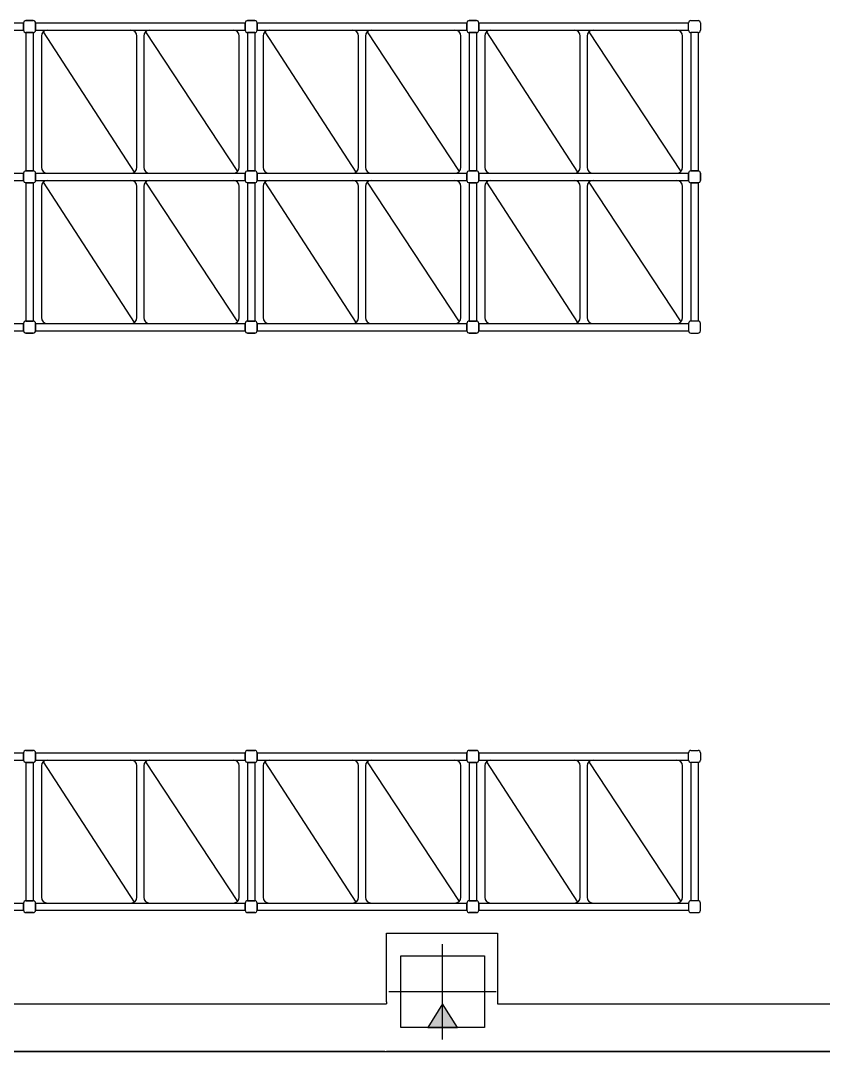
# Model space of a CAD drawing. Header units: millimetres. Extents: x 2385.3 to 2433.2, y 1897.2 to 1967.
# Drawn here: x 2392.85 to 2399.58, y 1897.24 to 1905.88 of the extents above; entities that cross this region are included whole.
import ezdxf

# ---------------------------------------------------------------- set-up
doc = ezdxf.new("R2010")
doc.units = ezdxf.units.MM
doc.linetypes.add('PLANTA1$0$CONTINUA', pattern=[0])

msp = doc.modelspace()

# ---------------------------------------------------------------- hatches: boundary and pattern name
msp.add_hatch(color=256).paths.add_polyline_path([(2396.5156, 1897.4399), (2396.3906, 1897.6399), (2396.2656, 1897.4399)])

# ---------------------------------------------------------------- linework, layer by layer
at = {"color": 251, "true_color": 0x646464}
for p, q in [((2391.1192, 1905.8632, 0), (2392.8775, 1905.8632, 0)), ((2392.8775, 1905.8032, 0), (2392.8775, 1905.8632, 0)), ((2392.8775, 1905.8632, 0), (2392.8775, 1905.8032, 0)), ((2392.8975, 1905.8832, 0), (2392.9575, 1905.8832, 0)), ((2392.9575, 1905.8832, 0), (2392.8975, 1905.8832, 0)), ((2392.9775, 1905.8632, 0), (2392.9775, 1905.8032, 0)), ((2392.9775, 1905.8032, 0), (2392.9775, 1905.8632, 0)), ((2392.9775, 1905.8632, 0), (2394.7358, 1905.8632, 0)), ((2394.7358, 1905.8032, 0), (2394.7358, 1905.8632, 0)), ((2394.7358, 1905.8632, 0), (2394.7358, 1905.8032, 0)), ((2394.7558, 1905.8832, 0), (2394.8158, 1905.8832, 0)), ((2394.8158, 1905.8832, 0), (2394.7558, 1905.8832, 0)), ((2394.8358, 1905.8632, 0), (2394.8358, 1905.8032, 0)), ((2394.8358, 1905.8032, 0), (2394.8358, 1905.8632, 0)), ((2394.8358, 1905.8632, 0), (2396.5942, 1905.8632, 0)), ((2396.5942, 1905.8032, 0), (2396.5942, 1905.8632, 0)), ((2396.5942, 1905.8632, 0), (2396.5942, 1905.8032, 0)), ((2396.6142, 1905.8832, 0), (2396.6742, 1905.8832, 0)), ((2396.6742, 1905.8832, 0), (2396.6142, 1905.8832, 0)), ((2396.6942, 1905.8632, 0), (2396.6942, 1905.8032, 0)), ((2396.6942, 1905.8032, 0), (2396.6942, 1905.8632, 0)), ((2396.6942, 1905.8632, 0), (2398.4525, 1905.8632, 0)), ((2398.4525, 1905.8032, 0), (2398.4525, 1905.8632, 0)), ((2398.4725, 1905.8832, 0), (2398.5325, 1905.8832, 0)), ((2398.5525, 1905.8632, 0), (2398.5525, 1905.8032, 0)), ((2391.1192, 1905.8032, 0), (2392.8775, 1905.8032, 0)), ((2392.9575, 1905.7832, 0), (2392.8975, 1905.7832, 0)), ((2392.8975, 1905.7832, 0), (2392.8975, 1904.6232, 0)), ((2392.8975, 1905.7832, 0), (2392.9575, 1905.7832, 0)), ((2392.8975, 1905.7832, 0), (2392.8975, 1904.6232, 0)), ((2392.9575, 1905.7832, 0), (2392.9575, 1904.6232, 0)), ((2392.9575, 1905.7832, 0), (2392.9575, 1904.6232, 0)), ((2392.9775, 1905.8032, 0), (2394.7358, 1905.8032, 0)), ((2393.0422, 1905.7885, 0), (2393.8047, 1904.6112, 0)), ((2393.0775, 1905.8032, 0), (2393.7775, 1905.8032, 0)), ((2393.9005, 1905.7885, 0), (2394.6712, 1904.6178, 0)), ((2393.9358, 1905.8032, 0), (2394.6358, 1905.8032, 0)), ((2394.8158, 1905.7832, 0), (2394.7558, 1905.7832, 0)), ((2394.7558, 1905.7832, 0), (2394.7558, 1904.6232, 0)), ((2394.7558, 1905.7832, 0), (2394.8158, 1905.7832, 0)), ((2394.7558, 1905.7832, 0), (2394.7558, 1904.6232, 0)), ((2394.8158, 1905.7832, 0), (2394.8158, 1904.6232, 0)), ((2394.8158, 1905.7832, 0), (2394.8158, 1904.6232, 0)), ((2394.8358, 1905.8032, 0), (2396.5942, 1905.8032, 0)), ((2394.9005, 1905.7885, 0), (2395.663, 1904.6112, 0)), ((2394.9358, 1905.8032, 0), (2395.6358, 1905.8032, 0)), ((2395.7588, 1905.7885, 0), (2396.5295, 1904.6178, 0)), ((2395.7942, 1905.8032, 0), (2396.4942, 1905.8032, 0)), ((2396.6742, 1905.7832, 0), (2396.6142, 1905.7832, 0)), ((2396.6142, 1905.7832, 0), (2396.6142, 1904.6232, 0)), ((2396.6142, 1905.7832, 0), (2396.6742, 1905.7832, 0)), ((2396.6142, 1905.7832, 0), (2396.6142, 1904.6232, 0)), ((2396.6742, 1905.7832, 0), (2396.6742, 1904.6232, 0)), ((2396.6742, 1905.7832, 0), (2396.6742, 1904.6232, 0)), ((2396.6942, 1905.8032, 0), (2398.4525, 1905.8032, 0)), ((2396.7588, 1905.7885, 0), (2397.5213, 1904.6112, 0)), ((2396.7942, 1905.8032, 0), (2397.4942, 1905.8032, 0)), ((2397.6171, 1905.7885, 0), (2398.3878, 1904.6178, 0)), ((2397.6525, 1905.8032, 0), (2398.3525, 1905.8032, 0)), ((2398.5325, 1905.7832, 0), (2398.4725, 1905.7832, 0)), ((2398.4725, 1905.7832, 0), (2398.4725, 1904.6232, 0)), ((2398.5325, 1905.7832, 0), (2398.5325, 1904.6232, 0)), ((2393.0275, 1905.7532, 0), (2393.0275, 1904.6532, 0)), ((2393.8275, 1904.6532, 0), (2393.8275, 1905.7532, 0)), ((2393.8858, 1905.7532, 0), (2393.8858, 1904.6532, 0)), ((2394.6858, 1904.6532, 0), (2394.6858, 1905.7532, 0)), ((2394.8858, 1905.7532, 0), (2394.8858, 1904.6532, 0)), ((2395.6858, 1904.6532, 0), (2395.6858, 1905.7532, 0)), ((2395.7442, 1905.7532, 0), (2395.7442, 1904.6532, 0)), ((2396.5442, 1904.6532, 0), (2396.5442, 1905.7532, 0)), ((2396.7442, 1905.7532, 0), (2396.7442, 1904.6532, 0)), ((2397.5442, 1904.6532, 0), (2397.5442, 1905.7532, 0)), ((2397.6025, 1905.7532, 0), (2397.6025, 1904.6532, 0)), ((2398.4025, 1904.6532, 0), (2398.4025, 1905.7532, 0)), ((2391.1192, 1904.6032, 0), (2392.8775, 1904.6032, 0)), ((2391.1192, 1904.6032, 0), (2392.8775, 1904.6032, 0)), ((2392.8775, 1904.5432, 0), (2392.8775, 1904.6032, 0)), ((2392.8775, 1904.6032, 0), (2392.8775, 1904.5432, 0)), ((2392.8775, 1904.6032, 0), (2392.8775, 1904.5432, 0)), ((2392.8775, 1904.5432, 0), (2392.8775, 1904.6032, 0)), ((2392.8975, 1904.6232, 0), (2392.9575, 1904.6232, 0)), ((2392.9575, 1904.6232, 0), (2392.8975, 1904.6232, 0)), ((2392.9575, 1904.6232, 0), (2392.8975, 1904.6232, 0)), ((2392.8975, 1904.6232, 0), (2392.9575, 1904.6232, 0)), ((2392.9775, 1904.6032, 0), (2392.9775, 1904.5432, 0)), ((2392.9775, 1904.5432, 0), (2392.9775, 1904.6032, 0)), ((2392.9775, 1904.6032, 0), (2394.7358, 1904.6032, 0)), ((2392.9775, 1904.5432, 0), (2392.9775, 1904.6032, 0)), ((2392.9775, 1904.6032, 0), (2392.9775, 1904.5432, 0)), ((2392.9775, 1904.6032, 0), (2394.7358, 1904.6032, 0)), ((2393.0775, 1904.6032, 0), (2393.7775, 1904.6032, 0)), ((2393.9358, 1904.6032, 0), (2394.6358, 1904.6032, 0)), ((2394.7358, 1904.5432, 0), (2394.7358, 1904.6032, 0)), ((2394.7358, 1904.6032, 0), (2394.7358, 1904.5432, 0)), ((2394.7358, 1904.6032, 0), (2394.7358, 1904.5432, 0)), ((2394.7358, 1904.5432, 0), (2394.7358, 1904.6032, 0)), ((2394.7558, 1904.6232, 0), (2394.8158, 1904.6232, 0)), ((2394.8158, 1904.6232, 0), (2394.7558, 1904.6232, 0)), ((2394.8158, 1904.6232, 0), (2394.7558, 1904.6232, 0)), ((2394.7558, 1904.6232, 0), (2394.8158, 1904.6232, 0)), ((2394.8358, 1904.6032, 0), (2394.8358, 1904.5432, 0)), ((2394.8358, 1904.5432, 0), (2394.8358, 1904.6032, 0)), ((2394.8358, 1904.6032, 0), (2396.5942, 1904.6032, 0)), ((2394.8358, 1904.5432, 0), (2394.8358, 1904.6032, 0)), ((2394.8358, 1904.6032, 0), (2394.8358, 1904.5432, 0)), ((2394.8358, 1904.6032, 0), (2396.5942, 1904.6032, 0)), ((2394.9358, 1904.6032, 0), (2395.6358, 1904.6032, 0)), ((2395.7942, 1904.6032, 0), (2396.4942, 1904.6032, 0)), ((2396.5942, 1904.5432, 0), (2396.5942, 1904.6032, 0)), ((2396.5942, 1904.6032, 0), (2396.5942, 1904.5432, 0)), ((2396.5942, 1904.6032, 0), (2396.5942, 1904.5432, 0)), ((2396.5942, 1904.5432, 0), (2396.5942, 1904.6032, 0)), ((2396.6142, 1904.6232, 0), (2396.6742, 1904.6232, 0)), ((2396.6742, 1904.6232, 0), (2396.6142, 1904.6232, 0)), ((2396.6742, 1904.6232, 0), (2396.6142, 1904.6232, 0)), ((2396.6142, 1904.6232, 0), (2396.6742, 1904.6232, 0)), ((2396.6942, 1904.6032, 0), (2396.6942, 1904.5432, 0)), ((2396.6942, 1904.5432, 0), (2396.6942, 1904.6032, 0)), ((2396.6942, 1904.6032, 0), (2398.4525, 1904.6032, 0)), ((2396.6942, 1904.5432, 0), (2396.6942, 1904.6032, 0)), ((2396.6942, 1904.6032, 0), (2396.6942, 1904.5432, 0)), ((2396.6942, 1904.6032, 0), (2398.4525, 1904.6032, 0)), ((2396.7942, 1904.6032, 0), (2397.4942, 1904.6032, 0)), ((2397.6525, 1904.6032, 0), (2398.3525, 1904.6032, 0)), ((2398.4525, 1904.5432, 0), (2398.4525, 1904.6032, 0)), ((2398.4525, 1904.6032, 0), (2398.4525, 1904.5432, 0)), ((2398.4725, 1904.6232, 0), (2398.5325, 1904.6232, 0)), ((2398.5325, 1904.6232, 0), (2398.4725, 1904.6232, 0)), ((2398.5525, 1904.6032, 0), (2398.5525, 1904.5432, 0)), ((2398.5525, 1904.5432, 0), (2398.5525, 1904.6032, 0)), ((2391.1192, 1904.5432, 0), (2392.8775, 1904.5432, 0)), ((2391.1192, 1904.5432, 0), (2392.8775, 1904.5432, 0)), ((2392.9575, 1904.5232, 0), (2392.8975, 1904.5232, 0)), ((2392.8975, 1904.5232, 0), (2392.8975, 1903.3632, 0)), ((2392.8975, 1904.5232, 0), (2392.9575, 1904.5232, 0)), ((2392.8975, 1904.5232, 0), (2392.8975, 1903.3632, 0)), ((2392.8975, 1904.5232, 0), (2392.9575, 1904.5232, 0)), ((2392.9575, 1904.5232, 0), (2392.8975, 1904.5232, 0)), ((2392.9575, 1904.5232, 0), (2392.9575, 1903.3632, 0)), ((2392.9575, 1904.5232, 0), (2392.9575, 1903.3632, 0)), ((2392.9775, 1904.5432, 0), (2394.7358, 1904.5432, 0)), ((2392.9775, 1904.5432, 0), (2394.7358, 1904.5432, 0)), ((2393.0275, 1904.4932, 0), (2393.0275, 1903.3932, 0)), ((2393.0422, 1904.5285, 0), (2393.8047, 1903.3512, 0)), ((2393.0775, 1904.5432, 0), (2393.7775, 1904.5432, 0)), ((2393.8275, 1903.3932, 0), (2393.8275, 1904.4932, 0)), ((2393.8858, 1904.4932, 0), (2393.8858, 1903.3932, 0)), ((2393.9005, 1904.5285, 0), (2394.6712, 1903.3578, 0)), ((2393.9358, 1904.5432, 0), (2394.6358, 1904.5432, 0)), ((2394.6858, 1903.3932, 0), (2394.6858, 1904.4932, 0)), ((2394.8158, 1904.5232, 0), (2394.7558, 1904.5232, 0)), ((2394.7558, 1904.5232, 0), (2394.7558, 1903.3632, 0)), ((2394.7558, 1904.5232, 0), (2394.8158, 1904.5232, 0)), ((2394.7558, 1904.5232, 0), (2394.7558, 1903.3632, 0)), ((2394.7558, 1904.5232, 0), (2394.8158, 1904.5232, 0)), ((2394.8158, 1904.5232, 0), (2394.7558, 1904.5232, 0)), ((2394.8158, 1904.5232, 0), (2394.8158, 1903.3632, 0)), ((2394.8158, 1904.5232, 0), (2394.8158, 1903.3632, 0)), ((2394.8358, 1904.5432, 0), (2396.5942, 1904.5432, 0)), ((2394.8358, 1904.5432, 0), (2396.5942, 1904.5432, 0)), ((2394.8858, 1904.4932, 0), (2394.8858, 1903.3932, 0)), ((2394.9005, 1904.5285, 0), (2395.663, 1903.3512, 0)), ((2394.9358, 1904.5432, 0), (2395.6358, 1904.5432, 0)), ((2395.6858, 1903.3932, 0), (2395.6858, 1904.4932, 0)), ((2395.7442, 1904.4932, 0), (2395.7442, 1903.3932, 0)), ((2395.7588, 1904.5285, 0), (2396.5295, 1903.3578, 0)), ((2395.7942, 1904.5432, 0), (2396.4942, 1904.5432, 0)), ((2396.5442, 1903.3932, 0), (2396.5442, 1904.4932, 0)), ((2396.6742, 1904.5232, 0), (2396.6142, 1904.5232, 0)), ((2396.6142, 1904.5232, 0), (2396.6142, 1903.3632, 0)), ((2396.6142, 1904.5232, 0), (2396.6742, 1904.5232, 0)), ((2396.6142, 1904.5232, 0), (2396.6142, 1903.3632, 0)), ((2396.6142, 1904.5232, 0), (2396.6742, 1904.5232, 0)), ((2396.6742, 1904.5232, 0), (2396.6142, 1904.5232, 0)), ((2396.6742, 1904.5232, 0), (2396.6742, 1903.3632, 0)), ((2396.6742, 1904.5232, 0), (2396.6742, 1903.3632, 0)), ((2396.6942, 1904.5432, 0), (2398.4525, 1904.5432, 0)), ((2396.6942, 1904.5432, 0), (2398.4525, 1904.5432, 0)), ((2396.7442, 1904.4932, 0), (2396.7442, 1903.3932, 0)), ((2396.7588, 1904.5285, 0), (2397.5213, 1903.3512, 0)), ((2396.7942, 1904.5432, 0), (2397.4942, 1904.5432, 0)), ((2397.5442, 1903.3932, 0), (2397.5442, 1904.4932, 0)), ((2397.6025, 1904.4932, 0), (2397.6025, 1903.3932, 0)), ((2397.6171, 1904.5285, 0), (2398.3878, 1903.3578, 0)), ((2397.6525, 1904.5432, 0), (2398.3525, 1904.5432, 0)), ((2398.4025, 1903.3932, 0), (2398.4025, 1904.4932, 0)), ((2398.5325, 1904.5232, 0), (2398.4725, 1904.5232, 0)), ((2398.4725, 1904.5232, 0), (2398.4725, 1903.3632, 0)), ((2398.4725, 1904.5232, 0), (2398.5325, 1904.5232, 0)), ((2398.5325, 1904.5232, 0), (2398.5325, 1903.3632, 0)), ((2391.1192, 1903.3432, 0), (2392.8775, 1903.3432, 0)), ((2392.8775, 1903.3432, 0), (2392.8775, 1903.2832, 0)), ((2392.8775, 1903.2832, 0), (2392.8775, 1903.3432, 0)), ((2392.9575, 1903.3632, 0), (2392.8975, 1903.3632, 0)), ((2392.8975, 1903.3632, 0), (2392.9575, 1903.3632, 0)), ((2392.9775, 1903.2832, 0), (2392.9775, 1903.3432, 0)), ((2392.9775, 1903.3432, 0), (2392.9775, 1903.2832, 0)), ((2392.9775, 1903.3432, 0), (2394.7358, 1903.3432, 0)), ((2393.0775, 1903.3432, 0), (2393.7775, 1903.3432, 0)), ((2393.9358, 1903.3432, 0), (2394.6358, 1903.3432, 0)), ((2394.7358, 1903.3432, 0), (2394.7358, 1903.2832, 0)), ((2394.7358, 1903.2832, 0), (2394.7358, 1903.3432, 0)), ((2394.8158, 1903.3632, 0), (2394.7558, 1903.3632, 0)), ((2394.7558, 1903.3632, 0), (2394.8158, 1903.3632, 0)), ((2394.8358, 1903.2832, 0), (2394.8358, 1903.3432, 0)), ((2394.8358, 1903.3432, 0), (2394.8358, 1903.2832, 0)), ((2394.8358, 1903.3432, 0), (2396.5942, 1903.3432, 0)), ((2394.9358, 1903.3432, 0), (2395.6358, 1903.3432, 0)), ((2395.7942, 1903.3432, 0), (2396.4942, 1903.3432, 0)), ((2396.5942, 1903.3432, 0), (2396.5942, 1903.2832, 0)), ((2396.5942, 1903.2832, 0), (2396.5942, 1903.3432, 0)), ((2396.6742, 1903.3632, 0), (2396.6142, 1903.3632, 0)), ((2396.6142, 1903.3632, 0), (2396.6742, 1903.3632, 0)), ((2396.6942, 1903.2832, 0), (2396.6942, 1903.3432, 0)), ((2396.6942, 1903.3432, 0), (2396.6942, 1903.2832, 0)), ((2396.6942, 1903.3432, 0), (2398.4525, 1903.3432, 0)), ((2396.7942, 1903.3432, 0), (2397.4942, 1903.3432, 0)), ((2397.6525, 1903.3432, 0), (2398.3525, 1903.3432, 0)), ((2398.4525, 1903.3432, 0), (2398.4525, 1903.2832, 0)), ((2398.5325, 1903.3632, 0), (2398.4725, 1903.3632, 0)), ((2398.5525, 1903.2832, 0), (2398.5525, 1903.3432, 0)), ((2391.1192, 1903.2832, 0), (2392.8775, 1903.2832, 0)), ((2392.8975, 1903.2632, 0), (2392.9575, 1903.2632, 0)), ((2392.9575, 1903.2632, 0), (2392.8975, 1903.2632, 0)), ((2392.9775, 1903.2832, 0), (2394.7358, 1903.2832, 0)), ((2394.7558, 1903.2632, 0), (2394.8158, 1903.2632, 0)), ((2394.8158, 1903.2632, 0), (2394.7558, 1903.2632, 0)), ((2394.8358, 1903.2832, 0), (2396.5942, 1903.2832, 0)), ((2396.6142, 1903.2632, 0), (2396.6742, 1903.2632, 0)), ((2396.6742, 1903.2632, 0), (2396.6142, 1903.2632, 0)), ((2396.6942, 1903.2832, 0), (2398.4525, 1903.2832, 0)), ((2398.4725, 1903.2632, 0), (2398.5325, 1903.2632, 0)), ((2391.1192, 1899.7432, 0), (2392.8775, 1899.7432, 0)), ((2392.8775, 1899.6832, 0), (2392.8775, 1899.7432, 0)), ((2392.8775, 1899.7432, 0), (2392.8775, 1899.6832, 0)), ((2392.8975, 1899.7632, 0), (2392.9575, 1899.7632, 0)), ((2392.9575, 1899.7632, 0), (2392.8975, 1899.7632, 0)), ((2392.9775, 1899.7432, 0), (2392.9775, 1899.6832, 0)), ((2392.9775, 1899.6832, 0), (2392.9775, 1899.7432, 0)), ((2392.9775, 1899.7432, 0), (2394.7358, 1899.7432, 0)), ((2394.7358, 1899.6832, 0), (2394.7358, 1899.7432, 0)), ((2394.7358, 1899.7432, 0), (2394.7358, 1899.6832, 0)), ((2394.7558, 1899.7632, 0), (2394.8158, 1899.7632, 0)), ((2394.8158, 1899.7632, 0), (2394.7558, 1899.7632, 0)), ((2394.8358, 1899.7432, 0), (2394.8358, 1899.6832, 0)), ((2394.8358, 1899.6832, 0), (2394.8358, 1899.7432, 0)), ((2394.8358, 1899.7432, 0), (2396.5942, 1899.7432, 0)), ((2396.5942, 1899.6832, 0), (2396.5942, 1899.7432, 0)), ((2396.5942, 1899.7432, 0), (2396.5942, 1899.6832, 0)), ((2396.6142, 1899.7632, 0), (2396.6742, 1899.7632, 0)), ((2396.6742, 1899.7632, 0), (2396.6142, 1899.7632, 0)), ((2396.6942, 1899.7432, 0), (2396.6942, 1899.6832, 0)), ((2396.6942, 1899.6832, 0), (2396.6942, 1899.7432, 0)), ((2396.6942, 1899.7432, 0), (2398.4525, 1899.7432, 0)), ((2398.4525, 1899.6832, 0), (2398.4525, 1899.7432, 0)), ((2398.4725, 1899.7632, 0), (2398.5325, 1899.7632, 0)), ((2398.5525, 1899.7432, 0), (2398.5525, 1899.6832, 0)), ((2391.1192, 1899.6832, 0), (2392.8775, 1899.6832, 0)), ((2392.9575, 1899.6632, 0), (2392.8975, 1899.6632, 0)), ((2392.8975, 1899.6632, 0), (2392.8975, 1898.5032, 0)), ((2392.8975, 1899.6632, 0), (2392.9575, 1899.6632, 0)), ((2392.8975, 1899.6632, 0), (2392.8975, 1898.5032, 0)), ((2392.9575, 1899.6632, 0), (2392.9575, 1898.5032, 0)), ((2392.9575, 1899.6632, 0), (2392.9575, 1898.5032, 0)), ((2392.9775, 1899.6832, 0), (2394.7358, 1899.6832, 0)), ((2393.0275, 1899.6332, 0), (2393.0275, 1898.5332, 0)), ((2393.0422, 1899.6685, 0), (2393.8047, 1898.4912, 0)), ((2393.0775, 1899.6832, 0), (2393.7775, 1899.6832, 0)), ((2393.8275, 1898.5332, 0), (2393.8275, 1899.6332, 0)), ((2393.8858, 1899.6332, 0), (2393.8858, 1898.5332, 0)), ((2393.9005, 1899.6685, 0), (2394.6712, 1898.4978, 0)), ((2393.9358, 1899.6832, 0), (2394.6358, 1899.6832, 0)), ((2394.6858, 1898.5332, 0), (2394.6858, 1899.6332, 0)), ((2394.8158, 1899.6632, 0), (2394.7558, 1899.6632, 0)), ((2394.7558, 1899.6632, 0), (2394.7558, 1898.5032, 0)), ((2394.7558, 1899.6632, 0), (2394.8158, 1899.6632, 0)), ((2394.7558, 1899.6632, 0), (2394.7558, 1898.5032, 0)), ((2394.8158, 1899.6632, 0), (2394.8158, 1898.5032, 0)), ((2394.8158, 1899.6632, 0), (2394.8158, 1898.5032, 0)), ((2394.8358, 1899.6832, 0), (2396.5942, 1899.6832, 0)), ((2394.8858, 1899.6332, 0), (2394.8858, 1898.5332, 0)), ((2394.9005, 1899.6685, 0), (2395.663, 1898.4912, 0)), ((2394.9358, 1899.6832, 0), (2395.6358, 1899.6832, 0)), ((2395.6858, 1898.5332, 0), (2395.6858, 1899.6332, 0)), ((2395.7442, 1899.6332, 0), (2395.7442, 1898.5332, 0)), ((2395.7588, 1899.6685, 0), (2396.5295, 1898.4978, 0)), ((2395.7942, 1899.6832, 0), (2396.4942, 1899.6832, 0)), ((2396.5442, 1898.5332, 0), (2396.5442, 1899.6332, 0)), ((2396.6742, 1899.6632, 0), (2396.6142, 1899.6632, 0)), ((2396.6142, 1899.6632, 0), (2396.6142, 1898.5032, 0)), ((2396.6142, 1899.6632, 0), (2396.6742, 1899.6632, 0)), ((2396.6142, 1899.6632, 0), (2396.6142, 1898.5032, 0)), ((2396.6742, 1899.6632, 0), (2396.6742, 1898.5032, 0)), ((2396.6742, 1899.6632, 0), (2396.6742, 1898.5032, 0)), ((2396.6942, 1899.6832, 0), (2398.4525, 1899.6832, 0)), ((2396.7442, 1899.6332, 0), (2396.7442, 1898.5332, 0)), ((2396.7588, 1899.6685, 0), (2397.5213, 1898.4912, 0)), ((2396.7942, 1899.6832, 0), (2397.4942, 1899.6832, 0)), ((2397.5442, 1898.5332, 0), (2397.5442, 1899.6332, 0)), ((2397.6025, 1899.6332, 0), (2397.6025, 1898.5332, 0)), ((2397.6171, 1899.6685, 0), (2398.3878, 1898.4978, 0)), ((2397.6525, 1899.6832, 0), (2398.3525, 1899.6832, 0)), ((2398.4025, 1898.5332, 0), (2398.4025, 1899.6332, 0)), ((2398.5325, 1899.6632, 0), (2398.4725, 1899.6632, 0)), ((2398.4725, 1899.6632, 0), (2398.4725, 1898.5032, 0)), ((2398.5325, 1899.6632, 0), (2398.5325, 1898.5032, 0)), ((2392.9575, 1898.5032, 0), (2392.8975, 1898.5032, 0)), ((2392.8975, 1898.5032, 0), (2392.9575, 1898.5032, 0)), ((2394.8158, 1898.5032, 0), (2394.7558, 1898.5032, 0)), ((2394.7558, 1898.5032, 0), (2394.8158, 1898.5032, 0)), ((2396.6742, 1898.5032, 0), (2396.6142, 1898.5032, 0)), ((2396.6142, 1898.5032, 0), (2396.6742, 1898.5032, 0)), ((2398.5325, 1898.5032, 0), (2398.4725, 1898.5032, 0)), ((2391.1192, 1898.4832, 0), (2392.8775, 1898.4832, 0)), ((2391.1192, 1898.4232, 0), (2392.8775, 1898.4232, 0)), ((2392.8775, 1898.4832, 0), (2392.8775, 1898.4232, 0)), ((2392.8775, 1898.4232, 0), (2392.8775, 1898.4832, 0)), ((2392.9775, 1898.4232, 0), (2392.9775, 1898.4832, 0)), ((2392.9775, 1898.4832, 0), (2392.9775, 1898.4232, 0)), ((2392.9775, 1898.4832, 0), (2394.7358, 1898.4832, 0)), ((2392.9775, 1898.4232, 0), (2394.7358, 1898.4232, 0)), ((2393.0775, 1898.4832, 0), (2393.7775, 1898.4832, 0)), ((2393.9358, 1898.4832, 0), (2394.6358, 1898.4832, 0)), ((2394.7358, 1898.4832, 0), (2394.7358, 1898.4232, 0)), ((2394.7358, 1898.4232, 0), (2394.7358, 1898.4832, 0)), ((2394.8358, 1898.4232, 0), (2394.8358, 1898.4832, 0)), ((2394.8358, 1898.4832, 0), (2394.8358, 1898.4232, 0)), ((2394.8358, 1898.4832, 0), (2396.5942, 1898.4832, 0)), ((2394.8358, 1898.4232, 0), (2396.5942, 1898.4232, 0)), ((2394.9358, 1898.4832, 0), (2395.6358, 1898.4832, 0)), ((2395.7942, 1898.4832, 0), (2396.4942, 1898.4832, 0)), ((2396.5942, 1898.4832, 0), (2396.5942, 1898.4232, 0)), ((2396.5942, 1898.4232, 0), (2396.5942, 1898.4832, 0)), ((2396.6942, 1898.4232, 0), (2396.6942, 1898.4832, 0)), ((2396.6942, 1898.4832, 0), (2396.6942, 1898.4232, 0)), ((2396.6942, 1898.4832, 0), (2398.4525, 1898.4832, 0)), ((2396.6942, 1898.4232, 0), (2398.4525, 1898.4232, 0)), ((2396.7942, 1898.4832, 0), (2397.4942, 1898.4832, 0)), ((2397.6525, 1898.4832, 0), (2398.3525, 1898.4832, 0)), ((2398.4525, 1898.4832, 0), (2398.4525, 1898.4232, 0)), ((2398.5525, 1898.4232, 0), (2398.5525, 1898.4832, 0)), ((2392.8975, 1898.4032, 0), (2392.9575, 1898.4032, 0)), ((2392.9575, 1898.4032, 0), (2392.8975, 1898.4032, 0)), ((2394.7558, 1898.4032, 0), (2394.8158, 1898.4032, 0)), ((2394.8158, 1898.4032, 0), (2394.7558, 1898.4032, 0)), ((2396.6142, 1898.4032, 0), (2396.6742, 1898.4032, 0)), ((2396.6742, 1898.4032, 0), (2396.6142, 1898.4032, 0)), ((2398.4725, 1898.4032, 0), (2398.5325, 1898.4032, 0))]:
    msp.add_line(p, q, dxfattribs=at)
at = {"linetype": 'PLANTA1$0$CONTINUA'}
for p, q in [((2395.9211, 1898.2299, 0), (2396.8506, 1898.2299, 0)), ((2395.9211, 1897.6557, 0), (2395.9211, 1898.2299, 0)), ((2396.8506, 1898.2299, 0), (2396.8506, 1897.6399, 0)), ((2387.1106, 1897.6399, 0), (2393.7318, 1897.6399, 0)), ((2393.7318, 1897.6399, 0), (2395.9211, 1897.6399, 0)), ((2396.8506, 1897.6399, 0), (2404.9856, 1897.6399, 0)), ((2387.0806, 1897.2399, 0), (2404.9856, 1897.2399, 0))]:
    msp.add_line(p, q, dxfattribs=at)
for p, q in [((2396.3906, 1897.3399, 0), (2396.3906, 1898.1399, 0)), ((2396.0406, 1897.7399, 0), (2396.0406, 1898.0399, 0)), ((2396.0406, 1898.0399, 0), (2396.7406, 1898.0399, 0)), ((2396.7406, 1898.0399, 0), (2396.7406, 1897.4399, 0)), ((2396.8406, 1897.7399, 0), (2395.9406, 1897.7399, 0)), ((2396.0406, 1897.4399, 0), (2396.0406, 1897.7399, 0)), ((2395.9211, 1897.6557, 0), (2395.9211, 1897.6399, 0)), ((2396.3906, 1897.6399, 0), (2396.2656, 1897.4399, 0)), ((2396.5156, 1897.4399, 0), (2396.3906, 1897.6399, 0)), ((2396.7406, 1897.4399, 0), (2396.0406, 1897.4399, 0)), ((2396.2656, 1897.4399, 0), (2396.5156, 1897.4399, 0)), ((2385.9606, 1897.2399), (2433.2487, 1897.24)), ((2395.9075, 1897.2399), (2385.9606, 1897.2399)), ((2404.9856, 1897.2399), (2395.9211, 1897.2399))]:
    msp.add_line(p, q)
at = {"color": 251, "true_color": 0x646464}
for centre, radius, start, end in [((2392.8975, 1905.8632, 0), 0.02, 90, 180), ((2392.8975, 1905.8632, 0), 0.02, 90, 180), ((2392.9575, 1905.8632, 0), 0.02, 360, 90), ((2392.9575, 1905.8632, 0), 0.02, 0, 90), ((2394.7558, 1905.8632, 0), 0.02, 90, 180), ((2394.7558, 1905.8632, 0), 0.02, 90, 180), ((2394.8158, 1905.8632, 0), 0.02, 360, 90), ((2394.8158, 1905.8632, 0), 0.02, 0, 90), ((2396.6142, 1905.8632, 0), 0.02, 90, 180), ((2396.6142, 1905.8632, 0), 0.02, 90, 180), ((2396.6742, 1905.8632, 0), 0.02, 360, 90), ((2396.6742, 1905.8632, 0), 0.02, 0, 90), ((2398.4725, 1905.8632, 0), 0.02, 90, 180), ((2398.5325, 1905.8632, 0), 0.02, 360, 90), ((2392.8975, 1905.8032, 0), 0.02, 180, 270), ((2392.8975, 1905.8032, 0), 0.02, 180, 270), ((2392.9575, 1905.8032, 0), 0.02, 270, 360), ((2392.9575, 1905.8032, 0), 0.02, 270, 0), ((2393.0775, 1905.7532, 0), 0.05, 90, 180), ((2393.7775, 1905.7532, 0), 0.05, 0, 90), ((2393.9358, 1905.7532, 0), 0.05, 90, 180), ((2394.6358, 1905.7532, 0), 0.05, 0, 90), ((2394.7558, 1905.8032, 0), 0.02, 180, 270), ((2394.7558, 1905.8032, 0), 0.02, 180, 270), ((2394.8158, 1905.8032, 0), 0.02, 270, 360), ((2394.8158, 1905.8032, 0), 0.02, 270, 0), ((2394.9358, 1905.7532, 0), 0.05, 90, 180), ((2395.6358, 1905.7532, 0), 0.05, 0, 90), ((2395.7942, 1905.7532, 0), 0.05, 90, 180), ((2396.4942, 1905.7532, 0), 0.05, 0, 90), ((2396.6142, 1905.8032, 0), 0.02, 180, 270), ((2396.6142, 1905.8032, 0), 0.02, 180, 270), ((2396.6742, 1905.8032, 0), 0.02, 270, 360), ((2396.6742, 1905.8032, 0), 0.02, 270, 0), ((2396.7942, 1905.7532, 0), 0.05, 90, 180), ((2397.4942, 1905.7532, 0), 0.05, 0, 90), ((2397.6525, 1905.7532, 0), 0.05, 90, 180), ((2398.3525, 1905.7532, 0), 0.05, 0, 90), ((2398.4725, 1905.8032, 0), 0.02, 180, 270), ((2398.5325, 1905.8032, 0), 0.02, 270, 360), ((2393.0775, 1904.6532, 0), 0.05, 180, 270), ((2393.7775, 1904.6532, 0), 0.05, 270, 0), ((2393.9358, 1904.6532, 0), 0.05, 180, 270), ((2394.6358, 1904.6532, 0), 0.05, 270, 0), ((2394.9358, 1904.6532, 0), 0.05, 180, 270), ((2395.6358, 1904.6532, 0), 0.05, 270, 0), ((2395.7942, 1904.6532, 0), 0.05, 180, 270), ((2396.4942, 1904.6532, 0), 0.05, 270, 0), ((2396.7942, 1904.6532, 0), 0.05, 180, 270), ((2397.4942, 1904.6532, 0), 0.05, 270, 0), ((2397.6525, 1904.6532, 0), 0.05, 180, 270), ((2398.3525, 1904.6532, 0), 0.05, 270, 0), ((2392.8975, 1904.6032, 0), 0.02, 90, 180), ((2392.8975, 1904.6032, 0), 0.02, 90, 180), ((2392.8975, 1904.6032, 0), 0.02, 90, 180), ((2392.8975, 1904.6032, 0), 0.02, 90, 180), ((2392.9575, 1904.6032, 0), 0.02, 360, 90), ((2392.9575, 1904.6032, 0), 0.02, 0, 90), ((2392.9575, 1904.6032, 0), 0.02, 0, 90), ((2392.9575, 1904.6032, 0), 0.02, 0, 90), ((2394.7558, 1904.6032, 0), 0.02, 90, 180), ((2394.7558, 1904.6032, 0), 0.02, 90, 180), ((2394.7558, 1904.6032, 0), 0.02, 90, 180), ((2394.7558, 1904.6032, 0), 0.02, 90, 180), ((2394.8158, 1904.6032, 0), 0.02, 360, 90), ((2394.8158, 1904.6032, 0), 0.02, 0, 90), ((2394.8158, 1904.6032, 0), 0.02, 0, 90), ((2394.8158, 1904.6032, 0), 0.02, 0, 90), ((2396.6142, 1904.6032, 0), 0.02, 90, 180), ((2396.6142, 1904.6032, 0), 0.02, 90, 180), ((2396.6142, 1904.6032, 0), 0.02, 90, 180), ((2396.6142, 1904.6032, 0), 0.02, 90, 180), ((2396.6742, 1904.6032, 0), 0.02, 360, 90), ((2396.6742, 1904.6032, 0), 0.02, 0, 90), ((2396.6742, 1904.6032, 0), 0.02, 0, 90), ((2396.6742, 1904.6032, 0), 0.02, 0, 90), ((2398.4725, 1904.6032, 0), 0.02, 90, 180), ((2398.4725, 1904.6032, 0), 0.02, 90, 180), ((2398.5325, 1904.6032, 0), 0.02, 360, 90), ((2398.5325, 1904.6032, 0), 0.02, 0, 90), ((2392.8975, 1904.5432, 0), 0.02, 180, 270), ((2392.8975, 1904.5432, 0), 0.02, 180, 270), ((2392.8975, 1904.5432, 0), 0.02, 180, 270), ((2392.8975, 1904.5432, 0), 0.02, 180, 270), ((2392.9575, 1904.5432, 0), 0.02, 270, 360), ((2392.9575, 1904.5432, 0), 0.02, 270, 0), ((2392.9575, 1904.5432, 0), 0.02, 270, 0), ((2392.9575, 1904.5432, 0), 0.02, 270, 0), ((2393.0775, 1904.4932, 0), 0.05, 90, 180), ((2393.7775, 1904.4932, 0), 0.05, 0, 90), ((2393.9358, 1904.4932, 0), 0.05, 90, 180), ((2394.6358, 1904.4932, 0), 0.05, 0, 90), ((2394.7558, 1904.5432, 0), 0.02, 180, 270), ((2394.7558, 1904.5432, 0), 0.02, 180, 270), ((2394.7558, 1904.5432, 0), 0.02, 180, 270), ((2394.7558, 1904.5432, 0), 0.02, 180, 270), ((2394.8158, 1904.5432, 0), 0.02, 270, 360), ((2394.8158, 1904.5432, 0), 0.02, 270, 0), ((2394.8158, 1904.5432, 0), 0.02, 270, 0), ((2394.8158, 1904.5432, 0), 0.02, 270, 0), ((2394.9358, 1904.4932, 0), 0.05, 90, 180), ((2395.6358, 1904.4932, 0), 0.05, 0, 90), ((2395.7942, 1904.4932, 0), 0.05, 90, 180), ((2396.4942, 1904.4932, 0), 0.05, 0, 90), ((2396.6142, 1904.5432, 0), 0.02, 180, 270), ((2396.6142, 1904.5432, 0), 0.02, 180, 270), ((2396.6142, 1904.5432, 0), 0.02, 180, 270), ((2396.6142, 1904.5432, 0), 0.02, 180, 270), ((2396.6742, 1904.5432, 0), 0.02, 270, 360), ((2396.6742, 1904.5432, 0), 0.02, 270, 0), ((2396.6742, 1904.5432, 0), 0.02, 270, 0), ((2396.6742, 1904.5432, 0), 0.02, 270, 0), ((2396.7942, 1904.4932, 0), 0.05, 90, 180), ((2397.4942, 1904.4932, 0), 0.05, 0, 90), ((2397.6525, 1904.4932, 0), 0.05, 90, 180), ((2398.3525, 1904.4932, 0), 0.05, 0, 90), ((2398.4725, 1904.5432, 0), 0.02, 180, 270), ((2398.4725, 1904.5432, 0), 0.02, 180, 270), ((2398.5325, 1904.5432, 0), 0.02, 270, 360), ((2398.5325, 1904.5432, 0), 0.02, 270, 0), ((2392.8975, 1903.3432, 0), 0.02, 90, 180), ((2392.8975, 1903.3432, 0), 0.02, 90, 180), ((2392.9575, 1903.3432, 0), 0.02, 0, 90), ((2392.9575, 1903.3432, 0), 0.02, 0, 90), ((2393.0775, 1903.3932, 0), 0.05, 180, 270), ((2393.7775, 1903.3932, 0), 0.05, 270, 0), ((2393.9358, 1903.3932, 0), 0.05, 180, 270), ((2394.6358, 1903.3932, 0), 0.05, 270, 0), ((2394.7558, 1903.3432, 0), 0.02, 90, 180), ((2394.7558, 1903.3432, 0), 0.02, 90, 180), ((2394.8158, 1903.3432, 0), 0.02, 0, 90), ((2394.8158, 1903.3432, 0), 0.02, 0, 90), ((2394.9358, 1903.3932, 0), 0.05, 180, 270), ((2395.6358, 1903.3932, 0), 0.05, 270, 0), ((2395.7942, 1903.3932, 0), 0.05, 180, 270), ((2396.4942, 1903.3932, 0), 0.05, 270, 0), ((2396.6142, 1903.3432, 0), 0.02, 90, 180), ((2396.6142, 1903.3432, 0), 0.02, 90, 180), ((2396.6742, 1903.3432, 0), 0.02, 0, 90), ((2396.6742, 1903.3432, 0), 0.02, 0, 90), ((2396.7942, 1903.3932, 0), 0.05, 180, 270), ((2397.4942, 1903.3932, 0), 0.05, 270, 0), ((2397.6525, 1903.3932, 0), 0.05, 180, 270), ((2398.3525, 1903.3932, 0), 0.05, 270, 0), ((2398.4725, 1903.3432, 0), 0.02, 90, 180), ((2398.5325, 1903.3432, 0), 0.02, 0, 90), ((2392.8975, 1903.2832, 0), 0.02, 180, 270), ((2392.8975, 1903.2832, 0), 0.02, 180, 270), ((2392.9575, 1903.2832, 0), 0.02, 270, 0), ((2392.9575, 1903.2832, 0), 0.02, 270, 0), ((2394.7558, 1903.2832, 0), 0.02, 180, 270), ((2394.7558, 1903.2832, 0), 0.02, 180, 270), ((2394.8158, 1903.2832, 0), 0.02, 270, 0), ((2394.8158, 1903.2832, 0), 0.02, 270, 0), ((2396.6142, 1903.2832, 0), 0.02, 180, 270), ((2396.6142, 1903.2832, 0), 0.02, 180, 270), ((2396.6742, 1903.2832, 0), 0.02, 270, 0), ((2396.6742, 1903.2832, 0), 0.02, 270, 0), ((2398.4725, 1903.2832, 0), 0.02, 180, 270), ((2398.5325, 1903.2832, 0), 0.02, 270, 0), ((2392.8975, 1899.7432, 0), 0.02, 90, 180), ((2392.8975, 1899.7432, 0), 0.02, 90, 180), ((2392.9575, 1899.7432, 0), 0.02, 360, 90), ((2392.9575, 1899.7432, 0), 0.02, 0, 90), ((2394.7558, 1899.7432, 0), 0.02, 90, 180), ((2394.7558, 1899.7432, 0), 0.02, 90, 180), ((2394.8158, 1899.7432, 0), 0.02, 360, 90), ((2394.8158, 1899.7432, 0), 0.02, 0, 90), ((2396.6142, 1899.7432, 0), 0.02, 90, 180), ((2396.6142, 1899.7432, 0), 0.02, 90, 180), ((2396.6742, 1899.7432, 0), 0.02, 360, 90), ((2396.6742, 1899.7432, 0), 0.02, 0, 90), ((2398.4725, 1899.7432, 0), 0.02, 90, 180), ((2398.5325, 1899.7432, 0), 0.02, 360, 90), ((2392.8975, 1899.6832, 0), 0.02, 180, 270), ((2392.8975, 1899.6832, 0), 0.02, 180, 270), ((2392.9575, 1899.6832, 0), 0.02, 270, 360), ((2392.9575, 1899.6832, 0), 0.02, 270, 0), ((2393.0775, 1899.6332, 0), 0.05, 90, 180), ((2393.7775, 1899.6332, 0), 0.05, 0, 90), ((2393.9358, 1899.6332, 0), 0.05, 90, 180), ((2394.6358, 1899.6332, 0), 0.05, 0, 90), ((2394.7558, 1899.6832, 0), 0.02, 180, 270), ((2394.7558, 1899.6832, 0), 0.02, 180, 270), ((2394.8158, 1899.6832, 0), 0.02, 270, 360), ((2394.8158, 1899.6832, 0), 0.02, 270, 0), ((2394.9358, 1899.6332, 0), 0.05, 90, 180), ((2395.6358, 1899.6332, 0), 0.05, 0, 90), ((2395.7942, 1899.6332, 0), 0.05, 90, 180), ((2396.4942, 1899.6332, 0), 0.05, 0, 90), ((2396.6142, 1899.6832, 0), 0.02, 180, 270), ((2396.6142, 1899.6832, 0), 0.02, 180, 270), ((2396.6742, 1899.6832, 0), 0.02, 270, 360), ((2396.6742, 1899.6832, 0), 0.02, 270, 360), ((2396.7942, 1899.6332, 0), 0.05, 90, 180), ((2397.4942, 1899.6332, 0), 0.05, 0, 90), ((2397.6525, 1899.6332, 0), 0.05, 90, 180), ((2398.3525, 1899.6332, 0), 0.05, 0, 90), ((2398.4725, 1899.6832, 0), 0.02, 180, 270), ((2398.5325, 1899.6832, 0), 0.02, 270, 360), ((2392.8975, 1898.4832, 0), 0.02, 90, 180), ((2392.8975, 1898.4832, 0), 0.02, 90, 180), ((2392.9575, 1898.4832, 0), 0.02, 0, 90), ((2392.9575, 1898.4832, 0), 0.02, 0, 90), ((2393.0775, 1898.5332, 0), 0.05, 180, 270), ((2393.7775, 1898.5332, 0), 0.05, 270, 0), ((2393.9358, 1898.5332, 0), 0.05, 180, 270), ((2394.6358, 1898.5332, 0), 0.05, 270, 0), ((2394.7558, 1898.4832, 0), 0.02, 90, 180), ((2394.7558, 1898.4832, 0), 0.02, 90, 180), ((2394.8158, 1898.4832, 0), 0.02, 0, 90), ((2394.8158, 1898.4832, 0), 0.02, 0, 90), ((2394.9358, 1898.5332, 0), 0.05, 180, 270), ((2395.6358, 1898.5332, 0), 0.05, 270, 0), ((2395.7942, 1898.5332, 0), 0.05, 180, 270), ((2396.4942, 1898.5332, 0), 0.05, 270, 0), ((2396.6142, 1898.4832, 0), 0.02, 90, 180), ((2396.6142, 1898.4832, 0), 0.02, 90, 180), ((2396.6742, 1898.4832, 0), 0.02, 0, 90), ((2396.6742, 1898.4832, 0), 0.02, 0, 90), ((2396.7942, 1898.5332, 0), 0.05, 180, 270), ((2397.4942, 1898.5332, 0), 0.05, 270, 0), ((2397.6525, 1898.5332, 0), 0.05, 180, 270), ((2398.3525, 1898.5332, 0), 0.05, 270, 0), ((2398.4725, 1898.4832, 0), 0.02, 90, 180), ((2398.5325, 1898.4832, 0), 0.02, 0, 90), ((2392.8975, 1898.4232, 0), 0.02, 180, 270), ((2392.8975, 1898.4232, 0), 0.02, 180, 270), ((2392.9575, 1898.4232, 0), 0.02, 270, 0), ((2392.9575, 1898.4232, 0), 0.02, 270, 0), ((2394.7558, 1898.4232, 0), 0.02, 180, 270), ((2394.7558, 1898.4232, 0), 0.02, 180, 270), ((2394.8158, 1898.4232, 0), 0.02, 270, 0), ((2394.8158, 1898.4232, 0), 0.02, 270, 0), ((2396.6142, 1898.4232, 0), 0.02, 180, 270), ((2396.6142, 1898.4232, 0), 0.02, 180, 270), ((2396.6742, 1898.4232, 0), 0.02, 270, 0), ((2396.6742, 1898.4232, 0), 0.02, 270, 360), ((2398.4725, 1898.4232, 0), 0.02, 180, 270), ((2398.5325, 1898.4232, 0), 0.02, 270, 0)]:
    msp.add_arc(centre, radius, start, end, dxfattribs=at)

doc.saveas('drawing.dxf')
